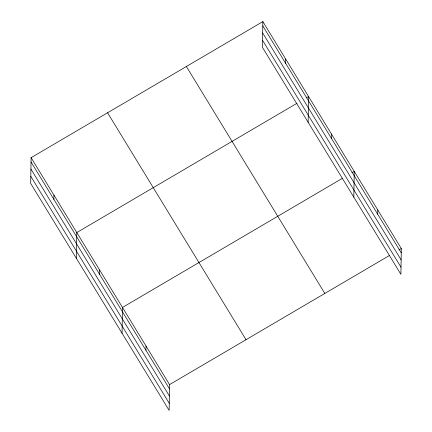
<?xml version="1.0" encoding="UTF-8"?>
<svg xmlns="http://www.w3.org/2000/svg" width="432" height="432" viewBox="0 0 432 432"><rect width="100%" height="100%" fill="white"/><g stroke="black" fill="none" stroke-linecap="round" stroke-linejoin="round"><path stroke-width="0.65" d="M31.099 157.669L30.694 183.46L169.144 410.4L169.549 384.604L31.099 157.669L262.856 21.6L401.306 248.54L400.901 274.331L262.451 47.396L262.856 21.6M53.876 199.379L53.941 195.113M76.383 258.352L76.788 232.556L296.957 103.291M99.565 274.266L99.63 270M122.067 333.239L122.472 307.449L342.646 178.184M145.946 350.293L146.011 346.027M285.633 63.31L285.703 59.044M308.14 122.283L308.545 96.487L306.229 97.848M331.322 138.197L331.393 133.936M353.83 197.176L354.235 171.38L351.918 172.741M377.703 214.223L377.773 209.957M169.549 384.604L389.718 255.339M398.99 249.896L401.306 248.54M262.791 25.866L401.242 252.801M262.678 32.967L401.128 259.907M262.564 40.289L401.015 267.23M186.376 66.501L324.826 293.441M107.579 112.768L246.029 339.703M31.028 161.93L169.479 388.87M30.92 169.036L169.371 395.977M30.802 176.359L169.252 403.294"/></g></svg>
